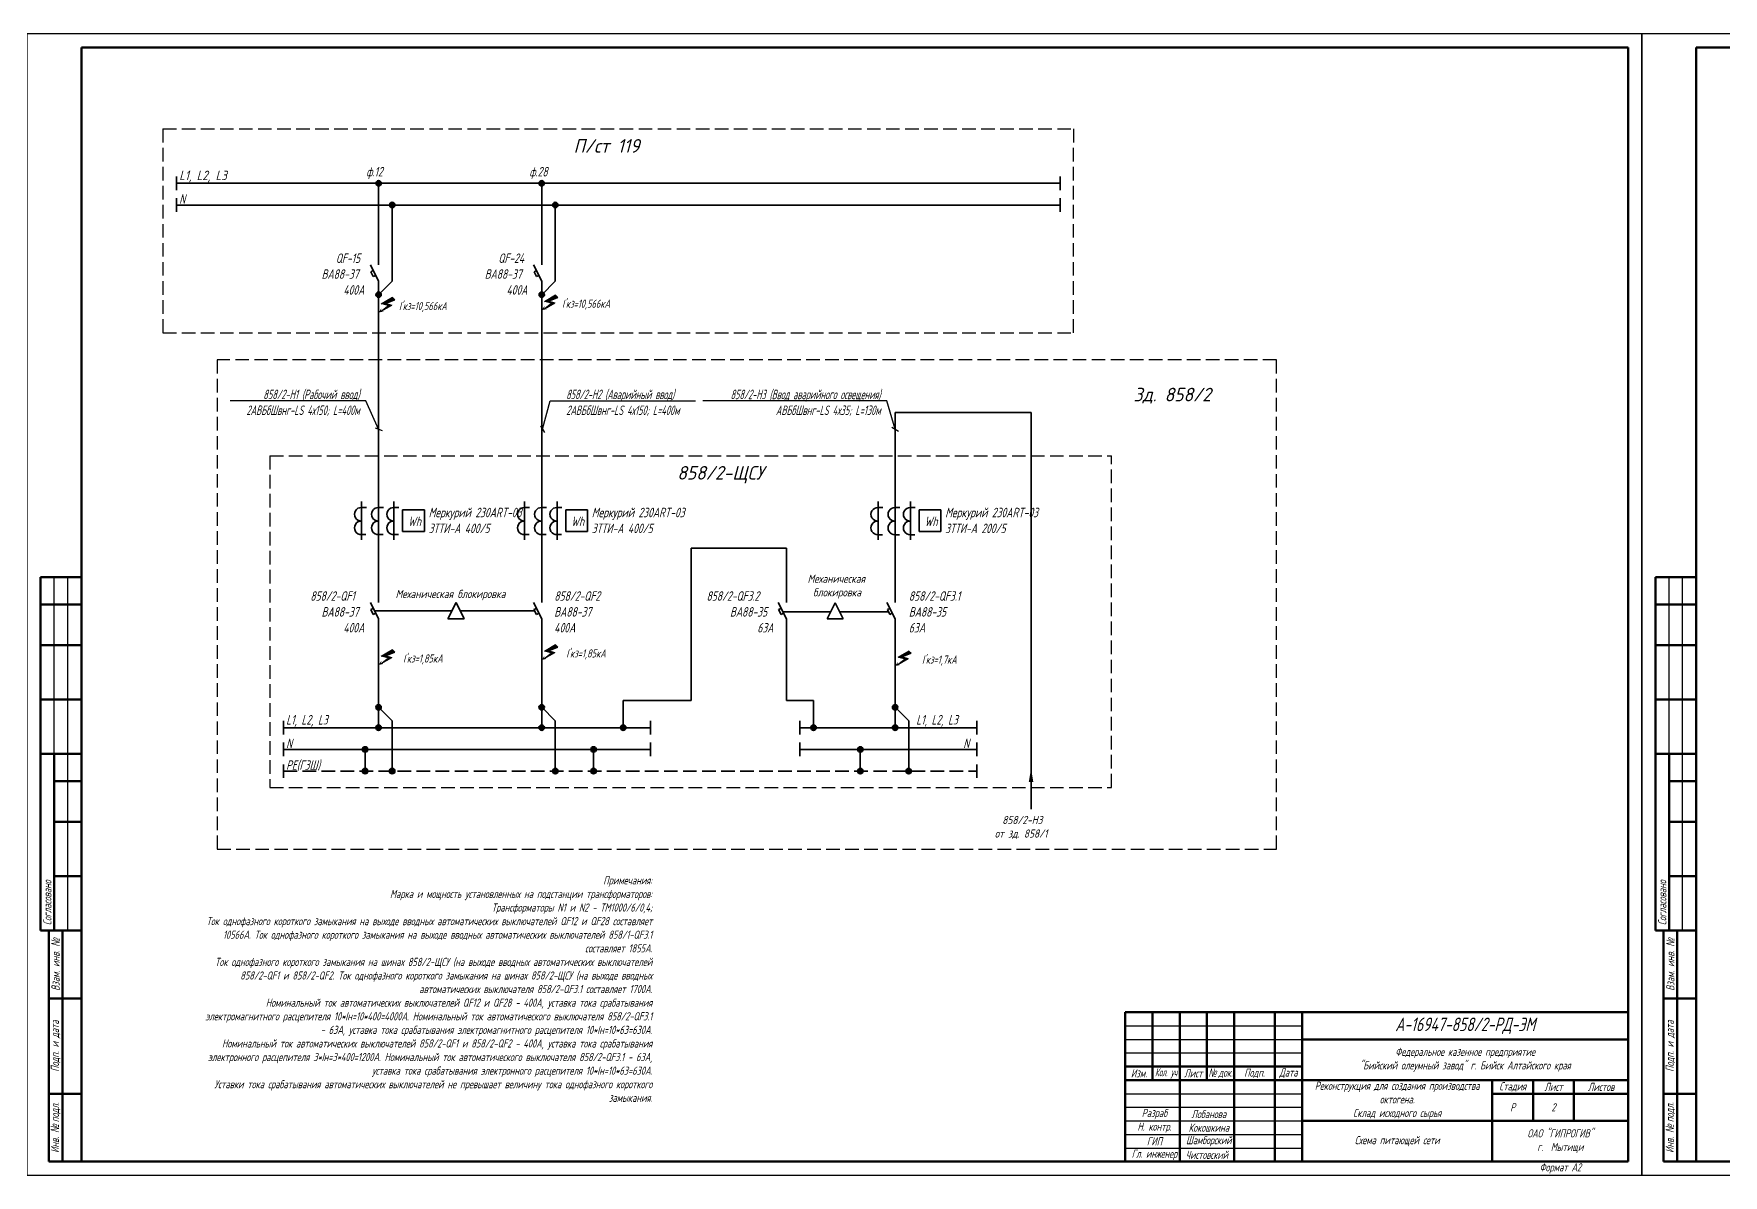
# Model space of a CAD drawing. Header units: millimetres. Extents: x -10490 to 5162, y -5053 to 76.
# Drawn here: x -9894 to -9272, y -814 to -394 of the extents above; entities that cross this region are included whole.
import ezdxf
from ezdxf import colors
from ezdxf.entities.mleader import LeaderData, LeaderLine
from ezdxf.math import Vec2, Vec3

# ---------------------------------------------------------------- set-up
doc = ezdxf.new("R2010")
doc.units = ezdxf.units.MM
doc.linetypes.add('gost5', pattern=[7, 5, -2, 0])
for name, color, linetype, lineweight in [('Линия выноска', 137, 'Continuous', 25), ('Рамка толстая', 7, 'Continuous', 60), ('Рамка тонкая', 5, 'Continuous', 25), ('Текст', 2, 'Continuous', 25), ('Штампы', 252, 'Continuous', 25), ('Элемент эл. схем', 7, 'Continuous', 35)]:
    doc.layers.add(name, color=color, linetype=linetype, lineweight=lineweight)
doc.styles.add('SIMPLEX', font='simplex.shx', dxfattribs={"width": 0.7, "oblique": 15})

# ---------------------------------------------------------------- blocks, each defined once
blk = doc.blocks.new('A$C4AAC7058')
at = {"layer": 'Рамка толстая'}
for p, q in [((20, 415), (20, 5)), ((1778, 415), (20, 415)), ((20, 5), (1778, 5))]:
    blk.add_line(p, q, dxfattribs=at)
at = {"layer": 'Рамка тонкая'}
for p, q in [((0, 420), (0, 0)), ((1783, 420), (0, 420)), ((0, 0), (1783, 0))]:
    blk.add_line(p, q, dxfattribs=at)
blk = doc.blocks.new('A$C0CDB385D')
at = {"layer": 'Рамка толстая'}
for p, q in [((20, 415), (20, 5)), ((589, 415), (20, 415)), ((589, 5), (589, 415)), ((20, 5), (589, 5))]:
    blk.add_line(p, q, dxfattribs=at)
at = {"layer": 'Рамка тонкая'}
for p, q in [((0, 420), (0, 0)), ((594, 420), (0, 420)), ((594, 0), (594, 420)), ((0, 0), (594, 0))]:
    blk.add_line(p, q, dxfattribs=at)
blk = doc.blocks.new('_Oblique')
at = {"color": 0, "linetype": 'ByBlock', "lineweight": -2}
blk.add_line((-0.5, -0.5), (0.5, 0.5), dxfattribs=at)

msp = doc.modelspace()

# ---------------------------------------------------------------- hatches: boundary and pattern name
for points in [[(-9705.72936, -492.74077), (-9703.51697, -493.33358), (-9705.84203, -495.16042), (-9705.66799, -494.28132), (-9706.70843, -495.84116), (-9704.86976, -495.47389), (-9705.74658, -495.30012), (-9701.8597, -493.11375), (-9704.06829, -492.52196), (-9700.76874, -491.17426), (-9701.61727, -490.32573)], [(-9765.72946, -493.59991), (-9763.51706, -494.19272), (-9765.84213, -496.01956), (-9765.66809, -495.14046), (-9766.70853, -496.7003), (-9764.86985, -496.33303), (-9765.74668, -496.15926), (-9761.8598, -493.97289), (-9764.06839, -493.3811), (-9760.76883, -492.0334), (-9761.61736, -491.18487)], [(-9765.74144, -623.28427), (-9763.52904, -623.87708), (-9765.85411, -625.70392), (-9765.68007, -624.82482), (-9766.72051, -626.38466), (-9764.88183, -626.01739), (-9765.75866, -625.84362), (-9761.87177, -623.65725), (-9764.08036, -623.06546), (-9760.78081, -621.71776), (-9761.62934, -620.86923)], [(-9705.74044, -621.42641), (-9703.52805, -622.01922), (-9705.85311, -623.84606), (-9705.67907, -622.96696), (-9706.71951, -624.5268), (-9704.88084, -624.15953), (-9705.75766, -623.98576), (-9701.87078, -621.79939), (-9704.07937, -621.2076), (-9700.77982, -619.8599), (-9701.62834, -619.01137)], [(-9575.74144, -623.67307), (-9573.52904, -624.26588), (-9575.85411, -626.09272), (-9575.68007, -625.21362), (-9576.72051, -626.77346), (-9574.88183, -626.40619), (-9575.75866, -626.23242), (-9571.87177, -624.04605), (-9574.08036, -623.45426), (-9570.78081, -622.10656), (-9571.62934, -621.25803)]]:
    msp.add_hatch(color=256).paths.add_polyline_path(points)
at = {"layer": 'Элемент эл. схем'}
h = msp.add_hatch(color=256, dxfattribs=at)
edge = h.paths.add_edge_path(flags=17)
edge.add_line((-9766.60994, -449.15185), (-9767.70611, -449.15185))
edge.add_arc((-9766.70611, -449.15185), 1, 180, 270)
edge.add_line((-9766.70611, -450.15185), (-9766.60994, -449.15185))
edge = h.paths.add_edge_path()
edge.add_line((-9767.70611, -449.15185), (-9766.60994, -449.15185))
edge.add_line((-9766.60994, -449.15185), (-9766.70611, -450.15185))
edge.add_arc((-9766.70611, -449.15185), 1, 270, 360)
edge.add_arc((-9766.70611, -449.15185), 1, 0, 180)
h = msp.add_hatch(color=256, dxfattribs=at)
edge = h.paths.add_edge_path(flags=17)
edge.add_line((-9706.60994, -449.15185), (-9707.70611, -449.15185))
edge.add_arc((-9706.70611, -449.15185), 1, 180, 270)
edge.add_line((-9706.70611, -450.15185), (-9706.60994, -449.15185))
edge = h.paths.add_edge_path()
edge.add_line((-9707.70611, -449.15185), (-9706.60994, -449.15185))
edge.add_line((-9706.60994, -449.15185), (-9706.70611, -450.15185))
edge.add_arc((-9706.70611, -449.15185), 1, 270, 360)
edge.add_arc((-9706.70611, -449.15185), 1, 0, 180)
h = msp.add_hatch(color=256, dxfattribs=at)
h.paths.add_polyline_path([(-9761.70611, -457.14999), (-9762.70611, -457.14999, 0.414213562), (-9761.70611, -458.14999)], flags=17)
h.paths.add_polyline_path([(-9762.70611, -457.14999), (-9761.70611, -457.14999), (-9761.70611, -458.14999, 0.414213562), (-9760.70611, -457.14999, 1)])
h = msp.add_hatch(color=256, dxfattribs=at)
h.paths.add_polyline_path([(-9701.70611, -457.14999), (-9702.70611, -457.14999, 0.414213562), (-9701.70611, -458.14999)], flags=17)
h.paths.add_polyline_path([(-9702.70611, -457.14999), (-9701.70611, -457.14999), (-9701.70611, -458.14999, 0.414213562), (-9700.70611, -457.14999, 1)])
h = msp.add_hatch(color=256, dxfattribs=at)
h.paths.add_polyline_path([(-9766.70611, -490.15185), (-9767.70611, -490.15185, 0.414213562), (-9766.70611, -491.15185)], flags=17)
h.paths.add_polyline_path([(-9767.70611, -490.15185), (-9766.70611, -490.15185), (-9766.70611, -491.15185, 0.414213562), (-9765.70611, -490.15185, 1)])
h = msp.add_hatch(color=256, dxfattribs=at)
h.paths.add_polyline_path([(-9706.70611, -490.15185), (-9707.70611, -490.15185, 0.414213562), (-9706.70611, -491.15185)], flags=17)
h.paths.add_polyline_path([(-9707.70611, -490.15185), (-9706.70611, -490.15185), (-9706.70611, -491.15185, 0.414213562), (-9705.70611, -490.15185, 1)])
h = msp.add_hatch(color=256, dxfattribs=at)
h.paths.add_polyline_path([(-9766.72051, -641.96272), (-9767.72051, -641.96272, 0.414213562), (-9766.72051, -642.96272)], flags=17)
h.paths.add_polyline_path([(-9767.72051, -641.96272), (-9766.72051, -641.96272), (-9766.72051, -642.96272, 0.414213562), (-9765.72051, -641.96272, 1)])
h = msp.add_hatch(color=256, dxfattribs=at)
h.paths.add_polyline_path([(-9706.72051, -641.96272), (-9707.72051, -641.96272, 0.414213562), (-9706.72051, -642.96272)], flags=17)
h.paths.add_polyline_path([(-9707.72051, -641.96272), (-9706.72051, -641.96272), (-9706.72051, -642.96272, 0.414213562), (-9705.72051, -641.96272, 1)])
h = msp.add_hatch(color=256, dxfattribs=at)
h.paths.add_polyline_path([(-9576.72051, -641.96272), (-9577.72051, -641.96272, 0.414213562), (-9576.72051, -642.96272)], flags=17)
h.paths.add_polyline_path([(-9577.72051, -641.96272), (-9576.72051, -641.96272), (-9576.72051, -642.96272, 0.414213562), (-9575.72051, -641.96272, 1)])
h = msp.add_hatch(color=256, dxfattribs=at)
edge = h.paths.add_edge_path(flags=17)
edge.add_line((-9766.62433, -649.45603), (-9767.72051, -649.45603))
edge.add_arc((-9766.72051, -649.45603), 1, 180, 270)
edge.add_line((-9766.72051, -650.45603), (-9766.62433, -649.45603))
edge = h.paths.add_edge_path()
edge.add_line((-9767.72051, -649.45603), (-9766.62433, -649.45603))
edge.add_line((-9766.62433, -649.45603), (-9766.72051, -650.45603))
edge.add_arc((-9766.72051, -649.45603), 1, 270, 360)
edge.add_arc((-9766.72051, -649.45603), 1, 0, 180)
h = msp.add_hatch(color=256, dxfattribs=at)
edge = h.paths.add_edge_path(flags=17)
edge.add_line((-9706.62433, -649.45603), (-9707.72051, -649.45603))
edge.add_arc((-9706.72051, -649.45603), 1, 180, 270)
edge.add_line((-9706.72051, -650.45603), (-9706.62433, -649.45603))
edge = h.paths.add_edge_path()
edge.add_line((-9707.72051, -649.45603), (-9706.62433, -649.45603))
edge.add_line((-9706.62433, -649.45603), (-9706.72051, -650.45603))
edge.add_arc((-9706.72051, -649.45603), 1, 270, 360)
edge.add_arc((-9706.72051, -649.45603), 1, 0, 180)
h = msp.add_hatch(color=256, dxfattribs=at)
edge = h.paths.add_edge_path(flags=17)
edge.add_line((-9676.62433, -649.45603), (-9677.72051, -649.45603))
edge.add_arc((-9676.72051, -649.45603), 1, 180, 270)
edge.add_line((-9676.72051, -650.45603), (-9676.62433, -649.45603))
edge = h.paths.add_edge_path()
edge.add_line((-9677.72051, -649.45603), (-9676.62433, -649.45603))
edge.add_line((-9676.62433, -649.45603), (-9676.72051, -650.45603))
edge.add_arc((-9676.72051, -649.45603), 1, 270, 360)
edge.add_arc((-9676.72051, -649.45603), 1, 0, 180)
h = msp.add_hatch(color=256, dxfattribs=at)
edge = h.paths.add_edge_path(flags=17)
edge.add_line((-9606.62433, -649.45603), (-9607.72051, -649.45603))
edge.add_arc((-9606.72051, -649.45603), 1, 180, 270)
edge.add_line((-9606.72051, -650.45603), (-9606.62433, -649.45603))
edge = h.paths.add_edge_path()
edge.add_line((-9607.72051, -649.45603), (-9606.62433, -649.45603))
edge.add_line((-9606.62433, -649.45603), (-9606.72051, -650.45603))
edge.add_arc((-9606.72051, -649.45603), 1, 270, 360)
edge.add_arc((-9606.72051, -649.45603), 1, 0, 180)
h = msp.add_hatch(color=256, dxfattribs=at)
edge = h.paths.add_edge_path(flags=17)
edge.add_line((-9576.62433, -649.45603), (-9577.72051, -649.45603))
edge.add_arc((-9576.72051, -649.45603), 1, 180, 270)
edge.add_line((-9576.72051, -650.45603), (-9576.62433, -649.45603))
edge = h.paths.add_edge_path()
edge.add_line((-9577.72051, -649.45603), (-9576.62433, -649.45603))
edge.add_line((-9576.62433, -649.45603), (-9576.72051, -650.45603))
edge.add_arc((-9576.72051, -649.45603), 1, 270, 360)
edge.add_arc((-9576.72051, -649.45603), 1, 0, 180)
h = msp.add_hatch(color=256, dxfattribs=at)
edge = h.paths.add_edge_path(flags=17)
edge.add_line((-9771.58768, -657.47032), (-9772.68386, -657.47032))
edge.add_arc((-9771.68386, -657.47032), 1, 180, 270)
edge.add_line((-9771.68386, -658.47032), (-9771.58768, -657.47032))
edge = h.paths.add_edge_path()
edge.add_line((-9772.68386, -657.47032), (-9771.58768, -657.47032))
edge.add_line((-9771.58768, -657.47032), (-9771.68386, -658.47032))
edge.add_arc((-9771.68386, -657.47032), 1, 270, 360)
edge.add_arc((-9771.68386, -657.47032), 1, 0, 180)
h = msp.add_hatch(color=256, dxfattribs=at)
edge = h.paths.add_edge_path(flags=17)
edge.add_line((-9687.54761, -657.47032), (-9688.64378, -657.47032))
edge.add_arc((-9687.64378, -657.47032), 1, 180, 270)
edge.add_line((-9687.64378, -658.47032), (-9687.54761, -657.47032))
edge = h.paths.add_edge_path()
edge.add_line((-9688.64378, -657.47032), (-9687.54761, -657.47032))
edge.add_line((-9687.54761, -657.47032), (-9687.64378, -658.47032))
edge.add_arc((-9687.64378, -657.47032), 1, 270, 360)
edge.add_arc((-9687.64378, -657.47032), 1, 0, 180)
h = msp.add_hatch(color=256, dxfattribs=at)
edge = h.paths.add_edge_path(flags=17)
edge.add_line((-9589.42918, -657.47032), (-9590.52535, -657.47032))
edge.add_arc((-9589.52535, -657.47032), 1, 180, 270)
edge.add_line((-9589.52535, -658.47032), (-9589.42918, -657.47032))
edge = h.paths.add_edge_path()
edge.add_line((-9590.52535, -657.47032), (-9589.42918, -657.47032))
edge.add_line((-9589.42918, -657.47032), (-9589.52535, -658.47032))
edge.add_arc((-9589.52535, -657.47032), 1, 270, 360)
edge.add_arc((-9589.52535, -657.47032), 1, 0, 180)
h = msp.add_hatch(color=256, dxfattribs=at)
edge = h.paths.add_edge_path(flags=17)
edge.add_line((-9771.58768, -665.47032), (-9772.68386, -665.47032))
edge.add_arc((-9771.68386, -665.47032), 1, 180, 270)
edge.add_line((-9771.68386, -666.47032), (-9771.58768, -665.47032))
edge = h.paths.add_edge_path()
edge.add_line((-9772.68386, -665.47032), (-9771.58768, -665.47032))
edge.add_line((-9771.58768, -665.47032), (-9771.68386, -666.47032))
edge.add_arc((-9771.68386, -665.47032), 1, 270, 360)
edge.add_arc((-9771.68386, -665.47032), 1, 0, 180)
h = msp.add_hatch(color=256, dxfattribs=at)
edge = h.paths.add_edge_path(flags=17)
edge.add_line((-9761.62433, -665.47032), (-9762.72051, -665.47032))
edge.add_arc((-9761.72051, -665.47032), 1, 180, 270)
edge.add_line((-9761.72051, -666.47032), (-9761.62433, -665.47032))
edge = h.paths.add_edge_path()
edge.add_line((-9762.72051, -665.47032), (-9761.62433, -665.47032))
edge.add_line((-9761.62433, -665.47032), (-9761.72051, -666.47032))
edge.add_arc((-9761.72051, -665.47032), 1, 270, 360)
edge.add_arc((-9761.72051, -665.47032), 1, 0, 180)
h = msp.add_hatch(color=256, dxfattribs=at)
edge = h.paths.add_edge_path(flags=17)
edge.add_line((-9701.62433, -665.47032), (-9702.72051, -665.47032))
edge.add_arc((-9701.72051, -665.47032), 1, 180, 270)
edge.add_line((-9701.72051, -666.47032), (-9701.62433, -665.47032))
edge = h.paths.add_edge_path()
edge.add_line((-9702.72051, -665.47032), (-9701.62433, -665.47032))
edge.add_line((-9701.62433, -665.47032), (-9701.72051, -666.47032))
edge.add_arc((-9701.72051, -665.47032), 1, 270, 360)
edge.add_arc((-9701.72051, -665.47032), 1, 0, 180)
h = msp.add_hatch(color=256, dxfattribs=at)
edge = h.paths.add_edge_path(flags=17)
edge.add_line((-9687.54761, -665.47032), (-9688.64378, -665.47032))
edge.add_arc((-9687.64378, -665.47032), 1, 180, 270)
edge.add_line((-9687.64378, -666.47032), (-9687.54761, -665.47032))
edge = h.paths.add_edge_path()
edge.add_line((-9688.64378, -665.47032), (-9687.54761, -665.47032))
edge.add_line((-9687.54761, -665.47032), (-9687.64378, -666.47032))
edge.add_arc((-9687.64378, -665.47032), 1, 270, 360)
edge.add_arc((-9687.64378, -665.47032), 1, 0, 180)
h = msp.add_hatch(color=256, dxfattribs=at)
edge = h.paths.add_edge_path(flags=17)
edge.add_line((-9589.42918, -665.47032), (-9590.52535, -665.47032))
edge.add_arc((-9589.52535, -665.47032), 1, 180, 270)
edge.add_line((-9589.52535, -666.47032), (-9589.42918, -665.47032))
edge = h.paths.add_edge_path()
edge.add_line((-9590.52535, -665.47032), (-9589.42918, -665.47032))
edge.add_line((-9589.42918, -665.47032), (-9589.52535, -666.47032))
edge.add_arc((-9589.52535, -665.47032), 1, 270, 360)
edge.add_arc((-9589.52535, -665.47032), 1, 0, 180)
h = msp.add_hatch(color=256, dxfattribs=at)
edge = h.paths.add_edge_path(flags=17)
edge.add_line((-9571.62433, -665.47032), (-9572.72051, -665.47032))
edge.add_arc((-9571.72051, -665.47032), 1, 180, 270)
edge.add_line((-9571.72051, -666.47032), (-9571.62433, -665.47032))
edge = h.paths.add_edge_path()
edge.add_line((-9572.72051, -665.47032), (-9571.62433, -665.47032))
edge.add_line((-9571.62433, -665.47032), (-9571.72051, -666.47032))
edge.add_arc((-9571.72051, -665.47032), 1, 270, 360)
edge.add_arc((-9571.72051, -665.47032), 1, 0, 180)

# ---------------------------------------------------------------- linework, layer by layer
for p, q in [((-9701.61727, -490.32573), (-9705.72936, -492.74077)), ((-9701.61727, -490.32573), (-9700.76874, -491.17426)), ((-9765.74668, -496.15926), (-9761.8598, -493.97289)), ((-9761.61736, -491.18487), (-9765.72946, -493.59991)), ((-9764.06839, -493.3811), (-9760.76883, -492.0334)), ((-9764.06839, -493.3811), (-9761.8598, -493.97289)), ((-9761.61736, -491.18487), (-9760.76883, -492.0334)), ((-9705.74658, -495.30012), (-9701.8597, -493.11375)), ((-9704.06829, -492.52196), (-9700.76874, -491.17426)), ((-9704.06829, -492.52196), (-9701.8597, -493.11375)), ((-9766.72051, -603.45418), (-9766.72051, -596.45418)), ((-9761.62934, -620.86923), (-9765.74144, -623.28427)), ((-9761.62934, -620.86923), (-9760.78081, -621.71776)), ((-9701.62834, -619.01137), (-9705.74044, -621.42641)), ((-9704.07937, -621.2076), (-9700.77982, -619.8599)), ((-9704.07937, -621.2076), (-9701.87078, -621.79939)), ((-9701.62834, -619.01137), (-9700.77982, -619.8599)), ((-9571.62934, -621.25803), (-9575.74144, -623.67307)), ((-9571.62934, -621.25803), (-9570.78081, -622.10656)), ((-9765.75866, -625.84362), (-9761.87177, -623.65725)), ((-9764.08036, -623.06546), (-9760.78081, -621.71776)), ((-9764.08036, -623.06546), (-9761.87177, -623.65725)), ((-9705.75766, -623.98576), (-9701.87078, -621.79939)), ((-9575.75866, -626.23242), (-9571.87177, -624.04605)), ((-9574.08036, -623.45426), (-9570.78081, -622.10656)), ((-9574.08036, -623.45426), (-9571.87177, -624.04605))]:
    msp.add_line(p, q)
at = {"layer": 'Рамка тонкая', "linetype": 'gost5'}
for p, q in [((-9846.04538, -429.14684), (-9511.04181, -429.17491)), ((-9846.04538, -429.14684), (-9846.04538, -504.14684)), ((-9511.04538, -504.14684), (-9511.04181, -429.16164)), ((-9846.04538, -504.14684), (-9511.04538, -504.14684)), ((-9436.40395, -514.14684), (-9826.04538, -514.14684)), ((-9826.04538, -514.14684), (-9826.04538, -694.14684)), ((-9436.40395, -694.14684), (-9436.40395, -514.14684)), ((-9806.72051, -549.45102), (-9497.12771, -549.48263)), ((-9806.71234, -549.45103), (-9806.72051, -671.45102)), ((-9497.12771, -671.45102), (-9497.12771, -549.47297)), ((-9806.72051, -671.45102), (-9497.12771, -671.45102)), ((-9826.04538, -694.14684), (-9436.40395, -694.14684))]:
    msp.add_line(p, q, dxfattribs=at)
at = {"layer": 'Штампы', "lineweight": 60}
for p, q in [((-9891.04359, -724.14684), (-9891.04359, -594.14684)), ((-9891.04359, -594.14684), (-9876.04359, -594.14684)), ((-9876.04359, -724.14684), (-9876.04359, -594.14684)), ((-9297.04361, -724.14685), (-9297.04361, -594.14685)), ((-9297.04361, -594.14685), (-9282.04361, -594.14685)), ((-9282.04361, -724.14685), (-9282.04361, -594.14685)), ((-9891.04359, -604.14684), (-9876.04359, -604.14684)), ((-9297.04361, -604.14685), (-9282.04361, -604.14685)), ((-9891.04359, -619.14684), (-9876.04359, -619.14684)), ((-9297.04361, -619.14685), (-9282.04361, -619.14685)), ((-9891.04359, -639.14684), (-9876.04359, -639.14684)), ((-9297.04361, -639.14685), (-9282.04361, -639.14685)), ((-9891.04359, -659.14684), (-9876.04359, -659.14684)), ((-9886.04359, -724.14684), (-9886.04359, -659.14684)), ((-9297.04361, -659.14685), (-9282.04361, -659.14685)), ((-9292.04361, -724.14685), (-9292.04361, -659.14685)), ((-9886.04359, -669.14684), (-9876.04359, -669.14684)), ((-9292.04361, -669.14685), (-9282.04361, -669.14685)), ((-9886.04359, -684.14684), (-9876.04359, -684.14684)), ((-9292.04361, -684.14685), (-9282.04361, -684.14685)), ((-9886.04359, -704.14684), (-9876.04359, -704.14684)), ((-9292.04361, -704.14685), (-9282.04361, -704.14685)), ((-9891.04359, -724.14684), (-9876.04359, -724.14684)), ((-9888.04359, -809.14684), (-9888.04359, -724.14684)), ((-9888.04359, -724.14684), (-9876.04359, -724.14684)), ((-9883.04359, -809.14684), (-9883.04359, -724.14684)), ((-9876.04359, -809.14684), (-9876.04359, -724.14684)), ((-9297.04361, -724.14685), (-9282.04361, -724.14685)), ((-9294.04361, -809.14685), (-9294.04361, -724.14685)), ((-9294.04361, -724.14685), (-9282.04361, -724.14685)), ((-9289.04361, -809.14685), (-9289.04361, -724.14685)), ((-9282.04361, -809.14685), (-9282.04361, -724.14685)), ((-9888.04359, -749.14684), (-9876.04359, -749.14684)), ((-9294.04361, -749.14685), (-9282.04361, -749.14685)), ((-9492.04359, -754.14684), (-9307.04359, -754.14684)), ((-9492.04359, -754.14684), (-9492.04359, -809.14684)), ((-9482.04359, -754.14684), (-9482.04359, -779.14684)), ((-9472.04359, -754.14684), (-9472.04359, -809.14684)), ((-9462.04359, -754.14684), (-9462.04359, -779.14684)), ((-9452.04359, -754.14684), (-9452.04359, -809.14684)), ((-9437.04359, -754.14684), (-9437.04359, -809.14684)), ((-9427.04359, -754.14684), (-9427.04359, -809.14684)), ((-9427.04359, -764.14684), (-9307.04359, -764.14684)), ((-9492.04359, -774.14684), (-9427.04359, -774.14684)), ((-9492.04359, -779.14684), (-9307.04359, -779.14684)), ((-9357.04359, -779.14684), (-9357.04359, -809.14684)), ((-9342.04359, -779.14684), (-9342.04359, -794.14684)), ((-9327.04359, -779.14684), (-9327.04359, -794.14684)), ((-9888.04359, -784.14684), (-9876.04359, -784.14684)), ((-9357.04359, -784.14684), (-9307.04359, -784.14684)), ((-9294.04361, -784.14685), (-9282.04361, -784.14685)), ((-9427.04359, -794.14684), (-9307.04359, -794.14684)), ((-9888.04359, -809.14684), (-9876.04359, -809.14684)), ((-9294.04361, -809.14685), (-9282.04361, -809.14685))]:
    msp.add_line(p, q, dxfattribs=at)
at = {"layer": 'Штампы', "color": 5, "lineweight": 25}
for p, q in [((-9886.04359, -659.14684), (-9886.04359, -594.14684)), ((-9881.04359, -724.14684), (-9881.04359, -594.14684)), ((-9292.04361, -659.14685), (-9292.04361, -594.14685)), ((-9287.04361, -724.14685), (-9287.04361, -594.14685)), ((-9492.04359, -759.14684), (-9427.04359, -759.14684)), ((-9492.04359, -764.14684), (-9427.04359, -764.14684)), ((-9492.04359, -769.14684), (-9427.04359, -769.14684)), ((-9492.04359, -784.14684), (-9427.04359, -784.14684)), ((-9492.04359, -789.14684), (-9427.04359, -789.14684)), ((-9492.04359, -794.14684), (-9427.04359, -794.14684)), ((-9492.04359, -799.14684), (-9427.04359, -799.14684)), ((-9492.04359, -804.14684), (-9427.04359, -804.14684))]:
    msp.add_line(p, q, dxfattribs=at)
at = {"layer": 'Элемент эл. схем'}
for p, q in [((-9841.04538, -446.66614), (-9841.04538, -451.66614)), ((-9516.04539, -446.66614), (-9516.04539, -451.66614)), ((-9841.04538, -449.16614), (-9516.04539, -449.16614)), ((-9766.70611, -449.16614), (-9766.70611, -479.15185)), ((-9706.70611, -449.15185), (-9706.70611, -479.15185)), ((-9841.04538, -454.66614), (-9841.04538, -459.66614)), ((-9841.04538, -457.16614), (-9516.04539, -457.16614)), ((-9761.70611, -457.14999), (-9761.70611, -485.15185)), ((-9701.70611, -457.14999), (-9701.70611, -485.15185)), ((-9516.04539, -454.66614), (-9516.04539, -459.66614)), ((-9769.70611, -479.15185), (-9766.70611, -485.15185)), ((-9768.65333, -481.25742), (-9769.54775, -481.70463)), ((-9769.54775, -481.70463), (-9768.65333, -483.49349)), ((-9767.7589, -483.04627), (-9768.65333, -483.49349)), ((-9709.70611, -479.15185), (-9706.70611, -485.15185)), ((-9708.65333, -481.25742), (-9709.54775, -481.70463)), ((-9709.54775, -481.70463), (-9708.65333, -483.49349)), ((-9707.7589, -483.04627), (-9708.65333, -483.49349)), ((-9766.72051, -603.45418), (-9766.70724, -485.1496)), ((-9766.70611, -490.15185), (-9761.70611, -485.15185)), ((-9706.72051, -603.45418), (-9706.70724, -485.1496)), ((-9706.70611, -490.15185), (-9701.70611, -485.15185)), ((-9526.72051, -533.45418), (-9576.72051, -533.45418)), ((-9576.72051, -533.45418), (-9576.72051, -603.45418)), ((-9526.72051, -533.45418), (-9526.72051, -679.45102)), ((-9772.99779, -566.26856), (-9772.99779, -580.33296)), ((-9772.99779, -573.45418), (-9772.99779, -566.26856)), ((-9772.99779, -568.45788), (-9771.20394, -568.45788)), ((-9766.72051, -568.45788), (-9764.92666, -568.45788)), ((-9761.08051, -566.26856), (-9761.08051, -580.33296)), ((-9761.08051, -573.45418), (-9761.08051, -566.26856)), ((-9761.08051, -568.45788), (-9759.28667, -568.45788)), ((-9757.88024, -577.33098), (-9757.88024, -569.33098)), ((-9757.88024, -569.33098), (-9749.88024, -569.33098)), ((-9749.88024, -569.33098), (-9749.88024, -577.33098)), ((-9712.99779, -566.26856), (-9712.99779, -580.33296)), ((-9712.99779, -573.45418), (-9712.99779, -566.26856)), ((-9712.99779, -568.45788), (-9711.20394, -568.45788)), ((-9706.72051, -568.45788), (-9704.92666, -568.45788)), ((-9701.08051, -566.26856), (-9701.08051, -580.33296)), ((-9701.08051, -573.45418), (-9701.08051, -566.26856)), ((-9701.08051, -568.45788), (-9699.28667, -568.45788)), ((-9697.88024, -577.33098), (-9697.88024, -569.33098)), ((-9697.88024, -569.33098), (-9689.88024, -569.33098)), ((-9689.88024, -569.33098), (-9689.88024, -577.33098)), ((-9582.99779, -566.27641), (-9582.99779, -580.34082)), ((-9582.99779, -573.46204), (-9582.99779, -566.27641)), ((-9582.99779, -568.46574), (-9581.20394, -568.46574)), ((-9576.72051, -568.46574), (-9574.92666, -568.46574)), ((-9571.08051, -566.27641), (-9571.08051, -580.34082)), ((-9571.08051, -573.46204), (-9571.08051, -566.27641)), ((-9571.08051, -568.46574), (-9569.28667, -568.46574)), ((-9567.88024, -577.33883), (-9567.88024, -569.33883)), ((-9567.88024, -569.33883), (-9559.88024, -569.33883)), ((-9559.88024, -569.33883), (-9559.88024, -577.33883)), ((-9749.88024, -577.33098), (-9757.88024, -577.33098)), ((-9689.88024, -577.33098), (-9697.88024, -577.33098)), ((-9559.88024, -577.33883), (-9567.88024, -577.33883)), ((-9772.99779, -578.45048), (-9771.3595, -578.45048)), ((-9766.72051, -578.45048), (-9765.08221, -578.45048)), ((-9761.08051, -578.45048), (-9759.44222, -578.45048)), ((-9712.99779, -578.45048), (-9711.3595, -578.45048)), ((-9706.72051, -578.45048), (-9705.08221, -578.45048)), ((-9701.08051, -578.45048), (-9699.44222, -578.45048)), ((-9616.72051, -583.45418), (-9651.72051, -583.45418)), ((-9651.72051, -583.45418), (-9651.72051, -639.45603)), ((-9616.72051, -603.45418), (-9616.72051, -583.45418)), ((-9582.99779, -578.45833), (-9581.3595, -578.45833)), ((-9576.72051, -578.45833), (-9575.08222, -578.45833)), ((-9571.08051, -578.45833), (-9569.44222, -578.45833)), ((-9769.72051, -603.45418), (-9766.72051, -609.45418)), ((-9768.66772, -605.55976), (-9769.56215, -606.00697)), ((-9769.56215, -606.00697), (-9768.66772, -607.79582)), ((-9767.77329, -607.34861), (-9768.66772, -607.79582)), ((-9741.22051, -609.45418), (-9738.22051, -603.45418)), ((-9735.22051, -609.45418), (-9738.22051, -603.45418)), ((-9709.72051, -603.45418), (-9706.72051, -609.45418)), ((-9708.66772, -605.55976), (-9709.56215, -606.00697)), ((-9709.56215, -606.00697), (-9708.66772, -607.79582)), ((-9707.77329, -607.34861), (-9708.66772, -607.79582)), ((-9619.72051, -603.45418), (-9616.72051, -609.45418)), ((-9618.66772, -605.55976), (-9619.56215, -606.00697)), ((-9619.56215, -606.00697), (-9618.66772, -607.79582)), ((-9617.77329, -607.34861), (-9618.66772, -607.79582)), ((-9600.48152, -606.9014), (-9617.9969, -606.9014)), ((-9601.76872, -609.47579), (-9598.76872, -603.47579)), ((-9595.76872, -609.47579), (-9598.76872, -603.47579)), ((-9579.11493, -606.9014), (-9597.05592, -606.9014)), ((-9579.72051, -603.45418), (-9576.72051, -609.45418)), ((-9578.66772, -605.55976), (-9579.56215, -606.00697)), ((-9579.56215, -606.00697), (-9578.66772, -607.79582)), ((-9577.77329, -607.34861), (-9578.66772, -607.79582)), ((-9766.72051, -609.45418), (-9766.72051, -649.47032)), ((-9735.22051, -609.45418), (-9741.22051, -609.45418)), ((-9706.72051, -609.45418), (-9706.72051, -649.45603)), ((-9616.72051, -639.45603), (-9616.72051, -609.45418)), ((-9595.76872, -609.47579), (-9601.76872, -609.47579)), ((-9576.72051, -609.45418), (-9576.72051, -649.47032)), ((-9651.72051, -639.45603), (-9676.72051, -639.45603)), ((-9676.72051, -649.45603), (-9676.72051, -639.45603)), ((-9606.72051, -639.45603), (-9616.72051, -639.45603)), ((-9606.72051, -649.45603), (-9606.72051, -639.45603)), ((-9766.72051, -641.96272), (-9761.72051, -646.96272)), ((-9706.72051, -641.96272), (-9701.72051, -646.96272)), ((-9576.72051, -641.96272), (-9571.72051, -646.96272)), ((-9801.72051, -646.97032), (-9801.72051, -651.97032)), ((-9801.72051, -649.47032), (-9666.72052, -649.47032)), ((-9761.72051, -646.96272), (-9761.72051, -665.47032)), ((-9701.72051, -646.96272), (-9701.72051, -665.47032)), ((-9666.72052, -646.97032), (-9666.72052, -651.97032)), ((-9611.72052, -646.97032), (-9611.72052, -651.97032)), ((-9611.72052, -649.47032), (-9546.70611, -649.47032)), ((-9571.72051, -646.96272), (-9571.72051, -665.47032)), ((-9546.70611, -646.97032), (-9546.70611, -651.97032)), ((-9801.72051, -654.97032), (-9801.72051, -659.97032)), ((-9801.72051, -657.47032), (-9666.72052, -657.47032)), ((-9771.68386, -665.47032), (-9771.68386, -657.47032)), ((-9687.64378, -665.47032), (-9687.64378, -657.47032)), ((-9666.72052, -654.97032), (-9666.72052, -659.97032)), ((-9611.72052, -654.97032), (-9611.72052, -659.97032)), ((-9611.72052, -657.47032), (-9546.70611, -657.47032)), ((-9589.52535, -665.47032), (-9589.52535, -657.47032)), ((-9546.70611, -654.97032), (-9546.70611, -659.97032)), ((-9801.72051, -662.97032), (-9801.72051, -667.97032)), ((-9546.70611, -662.97032), (-9546.70611, -667.97032))]:
    msp.add_line(p, q, dxfattribs=at)
at = {"layer": 'Элемент эл. схем', "linetype": 'Continuous', "ltscale": 10}
for p, q in [((-9768.22051, -606.45418), (-9739.72051, -606.45418)), ((-9736.72051, -606.45418), (-9709.33854, -606.45418))]:
    msp.add_line(p, q, dxfattribs=at)
at = {"layer": 'Элемент эл. схем', "linetype": 'gost5'}
msp.add_line((-9801.72051, -665.47032), (-9546.70611, -665.47032), dxfattribs=at)
at = {"layer": 'Элемент эл. схем'}
for centre in [(-9766.70611, -449.15185), (-9706.70611, -449.15185), (-9761.70611, -457.14999), (-9701.70611, -457.14999), (-9766.70611, -490.15185), (-9706.70611, -490.15185), (-9766.72051, -641.96272), (-9706.72051, -641.96272), (-9576.72051, -641.96272), (-9766.72051, -649.45603), (-9706.72051, -649.45603), (-9676.72051, -649.45603), (-9606.72051, -649.45603), (-9576.72051, -649.45603), (-9771.68386, -657.47032), (-9687.64378, -657.47032), (-9589.52535, -657.47032), (-9771.68386, -665.47032), (-9761.72051, -665.47032), (-9701.72051, -665.47032), (-9687.64378, -665.47032), (-9589.52535, -665.47032), (-9571.72051, -665.47032)]:
    msp.add_circle(centre, 1, dxfattribs=at)
for centre, start in [((-9773.09396, -570.95603), 87.79533948), ((-9766.81668, -570.95603), 87.79533948), ((-9761.17669, -570.95603), 87.79533948), ((-9713.09396, -570.95603), 87.79533948), ((-9706.81668, -570.95603), 87.79533948), ((-9701.17669, -570.95603), 87.79533948), ((-9583.09396, -570.96389), 87.79533948), ((-9576.81668, -570.96389), 87.79533948), ((-9571.17669, -570.96389), 87.79533948), ((-9773.09396, -575.95233), 87.79533947), ((-9766.81668, -575.95233), 87.79533947), ((-9761.17669, -575.95233), 87.79533947), ((-9713.09396, -575.95233), 87.79533947), ((-9706.81668, -575.95233), 87.79533947), ((-9701.17669, -575.95233), 87.79533947), ((-9583.09396, -575.96018), 87.79533947), ((-9576.81668, -575.96018), 87.79533947), ((-9571.17669, -575.96018), 87.79533947)]:
    msp.add_arc(centre, 2.5, start, 272.20466052, dxfattribs=at)
msp.add_solid([(-9525.88717, -669.45102), (-9527.55384, -669.45102), (-9526.72051, -664.45102)], dxfattribs=at)

# ---------------------------------------------------------------- block references
for name, p in [('A$C0CDB385D', (-9896.04358, -814.14684)), ('A$C4AAC7058', (-9302.04361, -814.14685))]:
    msp.add_blockref(name, p)

# ---------------------------------------------------------------- texts
at = {"layer": 'Текст', "attachment_point": 1, "style": 'SIMPLEX'}
for s, width, heights, insert, char_height in [('\\pi91.07;{\\W0.9;П/ст 119}', 215.0033928, [4.67962], (-9786.04538, -432.89359), 5), ('{\\W0.8;L1, L2, L3}', 25.8343155, [4.67962], (-9840.04538, -444.50247), 3.5), ('ф.12', 19, [4.67962], (-9771.23181, -443.13135), 3.5), ('ф.28', 19, [4.67962], (-9711.23181, -443.14564), 3.5), ('N', 19, [4.67962], (-9840.04538, -453.16614), 3.5), ('\\pi0.37231;QF-15\\P\\pi-4.8676;ВА88-37\\P\\pi3.1495;400А', 11.9368432, [25.0971], (-9782.82741, -474.97627), 3.5), ('\\pi0.13898;QF-24\\P\\pi-4.8676;ВА88-37\\P\\pi3.1495;400А', 11.9368432, [25.0971], (-9722.82741, -474.97627), 3.5), ('\\pi4.5377;{\\W0.9;Зд. 858/2}', 44.2543473, [4.67962], (-9493.53726, -524.40066), 5), ('{\\W0.9;858/2-ЩСУ}', 43.4800931, [4.67962], (-9656.8606, -553.19778), 5), ('{\\W0.7;Меркурий 230ART-03\\P3ТТИ-А 400/5}', 33.7731386, [23.4161], (-9748.31552, -568.54598), 3.5), ('{\\W0.7;Меркурий 230ART-03\\P3ТТИ-А 400/5}', 33.7731386, [22.36727], (-9688.31552, -568.54598), 3.5), ('Меркурий 230ART-03\\P3ТТИ-А 200/5', 33.7731386, [22.24924], (-9558.31552, -568.55383), 3.5), ('\\pi2.0181;Wh', 8, [3], (-9757.88024, -571.82059), 3.5), ('\\pi2.0181;Wh', 8, [3], (-9697.88024, -571.82059), 3.5), ('\\pi2.0181;Wh', 8, [3], (-9567.88024, -571.82845), 3.5), ('\\pi7.7895;{\\W0.8;Механическая \\P\\pi9.8089;блокировка}', 40.0005273, [15.37052], (-9616.72051, -593.16157), 3), ('\\pi-9.0057;858/2-QF1\\P\\pi-4.8676;ВА88-37\\P\\pi3.1495;400А', 11.9368432, [25.0971], (-9782.8418, -599.27861), 3.5), ('\\pi6.2466;{\\W0.8;Механическая блокировка}', 60.0005272, [3], (-9766.72051, -598.75603), 3), ('858/2-QF2\\PВА88-37\\P400А', 11.9368432, [25.0971], (-9702.10935, -599.27861), 3.5), ('\\pi-13.26;858/2-QF3.2\\P\\pi-4.6343;ВА88-35\\P\\pi5.4208;63А', 11.9368432, [25.0971], (-9632.8418, -599.27861), 3.5), ('858/2-QF3.1\\PВА88-35\\P63А', 11.9368432, [25.0971], (-9571.67845, -599.27861), 3.5), ('L1, L2, L3', 25.8343155, [4.67962], (-9800.72051, -644.80666), 3.5), ('L1, L2, L3', 25.8343155, [4.67962], (-9568.96087, -644.80666), 3.5), ('N', 19, [4.67962], (-9800.72051, -653.47032), 3.5), ('N', 19, [4.67962], (-9551.65263, -653.47032), 3.5), ('PE(ГЗШ)', 19, [4.67962], (-9800.72051, -661.47032), 3.5), ('\\pi25.361;{\\W0.8;858/2-Н3\\P\\pi22.599;от зд. 858/1}', 70.0005263, [11.42561], (-9562.67216, -681.92501), 3)]:
    msp.add_mtext_dynamic_manual_height_columns(s, width=width, gutter_width=12.5, heights=heights, dxfattribs=dict(at, insert=insert, char_height=char_height))
at = {"layer": 'Текст', "char_height": 3, "style": 'SIMPLEX'}
for s, insert, width, attachment_point in [("I'кз=10,566кА", (-9750.42511, -494.6747), 9, 5), ("I'кз=10,566кА", (-9690.42502, -493.81555), 9, 5), ("I'кз=1,85кА", (-9690.43609, -622.5012), 9, 5), ("I'кз=1,85кА", (-9750.43709, -624.35905), 9, 5), ("I'кз=1,7кА", (-9560.43709, -624.74786), 9, 5), ('\\pl3,t3;Примечания:\\PМарка и мощность установленных на подстанции трансформаторов:\\PТрансформаторы N1 и N2 - ТМ1000/6/0,4;\\PТок однофазного короткого замыкания на выходе вводных автоматических выключателей QF12 и QF28 составляет \\P10566А. Ток однофазного короткого замыкания на выходе вводных автоматических выключателей 858/1-QF3.1 \\Pсоставляет 1855А.\\PТок однофазного короткого замыкания на шинах 858/2-ЩСУ (на выходе вводных автоматических выключателей \\P858/2-QF1 и 858/2-QF2. Ток однофазного короткого замыкания на шинах 858/2-ЩСУ (на выходе вводных \\Pавтоматических выключателя 858/2-QF3.1 составляет 1700А.\\PНоминальный ток автоматических выключателей QF12 и QF28 - 400А, уставка тока срабатывания \\Pэлектромагнитного расцепителя 10*Iн=10*400=4000А. Номинальный ток автоматического выключателя 858/2-QF3.1 \\P- 63А, уставка тока срабатывания электромагнитного расцепителя 10*Iн=10*63=630А.\\PНоминальный ток автоматических выключателей 858/2-QF1 и 858/2-QF2 - 400А, уставка тока срабатывания \\Pэлектронного расцепителя 3*Iн=3*400=1200А. Номинальный ток автоматического выключателя 858/2-QF3.1 - 63А, \\Pуставка тока срабатывания электронного расцепителя 10*Iн=10*63=630А.\\PУставки тока срабатывания автоматических выключателей не превышает величину тока однофазного короткого \\Pзамыкания.  \\P', (-9666.04359, -704.14684), 210, 3)]:
    msp.add_mtext(s, dxfattribs=dict(at, insert=insert, width=width, attachment_point=attachment_point))
at = {"layer": 'Штампы', "color": 2, "char_height": 3, "rotation": 90, "style": 'SIMPLEX'}
for s, insert, width, attachment_point in [('Согласовано', (-9888.54359, -722.14684), 61, 4), ('Согласовано', (-9294.54361, -722.14685), 61, 4), ('Взам. инв. {\\fArial|b0|i0|c204|p34;№}', (-9885.54359, -736.64684), 25, 5), ('Взам. инв. {\\fArial|b0|i0|c204|p34;№}', (-9291.54361, -736.64685), 25, 5), ('Подп. и дата', (-9885.54359, -766.64684), 35, 5), ('Подп. и дата', (-9291.54361, -766.64685), 35, 5), ('Инв. {\\fArial|b0|i0|c204|p34;№ }подл.', (-9885.54359, -796.64684), 25, 5), ('Инв. {\\fArial|b0|i0|c204|p34;№ }подл.', (-9291.54361, -796.64685), 25, 5)]:
    msp.add_mtext(s, dxfattribs=dict(at, insert=insert, width=width, attachment_point=attachment_point))
at = {"layer": 'Штампы', "color": 2, "attachment_point": 5, "style": 'SIMPLEX'}
for s, insert, char_height, width in [('А-16947-858/2-РД-ЭМ', (-9367.04359, -759.14684), 5, 120), ('Федеральное казенное предприятие\\P"Бийский олеумный завод" г. Бийск Алтайского края', (-9367.04359, -771.64684), 3, 120), ('Изм.', (-9487.04359, -776.64684), 3, 10), ('{\\W0.5;Кол. уч}', (-9477.04359, -776.64684), 3, 10), ('{\\W0.7;Лист}', (-9467.04359, -776.64684), 3, 10), ('{\\fArial|b0|i0|c204|p34;\\W0.6;№ \\Fsimplex|c204;док.}', (-9457.04359, -776.64684), 3, 10), ('Подп.', (-9444.54359, -776.64684), 3, 15), ('{\\W0.7;Дата}', (-9432.04359, -776.64684), 3, 10), ('Реконструкция для создания производства октогена. \\PСклад исходного сырья', (-9392.04359, -786.64684), 3, 70), ('Стадия', (-9349.54359, -781.64684), 3, 15), ('Лист', (-9334.54359, -781.64684), 3, 15), ('Листов', (-9317.04359, -781.64684), 3, 20), ('Р', (-9349.54359, -789.14684), 3, 15), ('2', (-9334.54359, -789.14684), 3, 15), (' Н. контр.', (-9482.04359, -796.64684), 3, 20), (' Разраб', (-9482.04359, -791.64684), 3, 20), (' Кокошкина', (-9462.04359, -796.64684), 3, 20), (' Лобанова', (-9462.04359, -791.64684), 3, 20), (' ГИП', (-9482.04359, -801.64684), 3, 20), ('{\\W0.6; Шамборский}', (-9462.04359, -801.64684), 3, 20), ('Схема питающей сети', (-9392.04359, -801.64684), 3, 70), ('ОАО "ГИПРОГИВ"\\Pг.  Мытищи', (-9332.04359, -801.64684), 3, 50), ('{\\W0.6; Гл. инженер}', (-9482.04359, -806.64684), 3, 20), ('{\\W0.6;Чистовский}', (-9462.04359, -806.64684), 3, 20), ('Формат А2', (-9332.04359, -811.64684), 3, 50)]:
    msp.add_mtext(s, dxfattribs=dict(at, insert=insert, char_height=char_height, width=width))

# ---------------------------------------------------------------- leaders
at = {"layer": 'Линия выноска'}
ml = msp.add_multileader_mtext('Standard', dxfattribs=at)
ml.set_content('{\\W0.6;858/2-Н1 (Рабочий ввод)\\P2АВБбШвнг-LS 4х150; L=400м}', color=2, style='SIMPLEX')
ml.set_leader_properties()
ml.set_arrow_properties(name='OBLIQUE')
ml.build(insert=Vec2(0, 0))
ml.multileader.update_dxf_attribs({"text_left_attachment_type": 6, "text_right_attachment_type": 6, "dogleg_length": 0.62405, "arrow_head_size": 2})
ctx = ml.context
ctx.base_point, ctx.char_height, ctx.arrow_head_size, ctx.plane_origin = Vec3(-9827.18719, -529.25088), 3.5, 2, Vec3(-9950.29832, -610.72723)
ctx.left_attachment, ctx.right_attachment, ctx.text_align_type = 6, 6, 2
notes = []
notes.append((ctx, [(0, (1, 1, 0), (-9771.34996, -529.25088), (-1, 0), 0.31202, [(0, [(-9766.71335, -539.62483)], 0, [])])]))
ctx.mtext.insert, ctx.mtext.alignment, ctx.mtext.flow_direction = Vec3(-9773.66198, -525.08421), 3, 5
ml = msp.add_multileader_mtext('Standard', dxfattribs=at)
ml.set_content('{\\W0.5;858/2-Н2 (Аварийный ввод)\\P\\W0.6;2АВБбШвнг-LS 4х150; L=400м}', color=2, style='SIMPLEX')
ml.set_leader_properties()
ml.set_arrow_properties(name='OBLIQUE')
ml.build(insert=Vec2(0, 0))
ml.multileader.update_dxf_attribs({"text_left_attachment_type": 6, "text_right_attachment_type": 6, "dogleg_length": 0.62405, "arrow_head_size": 2})
ctx = ml.context
ctx.base_point, ctx.char_height, ctx.arrow_head_size, ctx.plane_origin = Vec3(-9699.71901, -529.25873), 3.5, 2, Vec3(-9879.9985, -610.73509)
ctx.left_attachment, ctx.right_attachment = 6, 6
notes.append((ctx, [(1, (1, 1, 0), (-9703.6271, -529.25873), (1, 0), 3.9081, [(0, [(-9706.41352, -539.63156)], 0, [])])]))
ctx.mtext.insert, ctx.mtext.flow_direction = Vec3(-9697.71901, -525.09206), 5
ml = msp.add_multileader_mtext('Standard', dxfattribs=at)
ml.set_content('{\\W0.5;858/2-Н3 (Ввод аварийного освещения)\\P\\W0.6;АВБбШвнг-LS 4х35; L=130м}', color=2, style='SIMPLEX')
ml.set_leader_properties()
ml.set_arrow_properties(name='OBLIQUE')
ml.build(insert=Vec2(0, 0))
ml.multileader.update_dxf_attribs({"text_left_attachment_type": 6, "text_right_attachment_type": 6, "dogleg_length": 0.62405, "arrow_head_size": 2})
ctx = ml.context
ctx.base_point, ctx.char_height, ctx.arrow_head_size, ctx.plane_origin = Vec3(-9641.92357, -529.26434), 3.5, 2, Vec3(-9760.29833, -610.74069)
ctx.left_attachment, ctx.right_attachment, ctx.text_align_type = 6, 6, 2
notes.append((ctx, [(0, (1, 1, 0), (-9579.72437, -529.26434), (-1, 0), 0.31202, [(0, [(-9576.71335, -539.63829)], 0, [])])]))
ctx.mtext.insert, ctx.mtext.alignment, ctx.mtext.flow_direction = Vec3(-9582.03639, -525.09767), 3, 5
for ctx, leaders in notes:
    for number, flags, end, landing, length, lines in leaders:
        leader = LeaderData()
        leader.index, (leader.has_last_leader_line, leader.has_dogleg_vector, leader.attachment_direction) = number, flags
        leader.last_leader_point, leader.dogleg_vector, leader.dogleg_length = Vec3(end), Vec3(landing), length
        for number, points, colour, breaks in lines:
            line = LeaderLine()
            line.index, line.vertices, line.color, line.breaks = number, Vec3.list(points), colors.encode_raw_color(colour), breaks
            leader.lines.append(line)
        ctx.leaders.append(leader)

doc.saveas('drawing.dxf')
